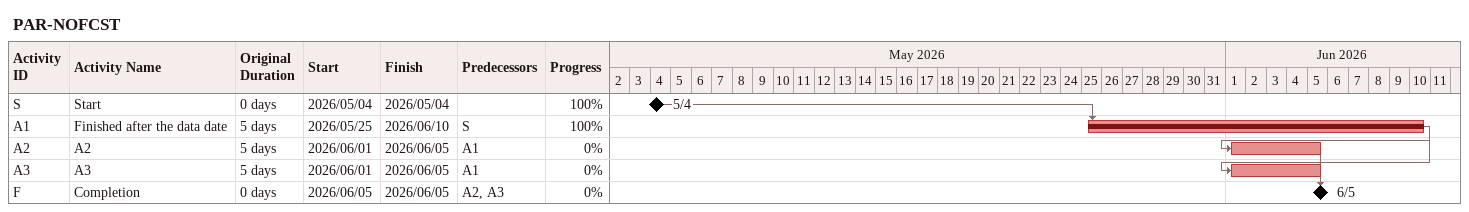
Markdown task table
PAR-NOFCST

| ID | Task | Original duration | Start | Finish | Predecessors | % complete |
|---|---|---|---|---|---|---|
| S | Start | 0d | 2026-05-04 | 2026-05-04 |  | 100 |
| A1 | Finished after the data date | 5d | 2026-05-25 | 2026-06-10 | S | 100 |
| A2 | A2 | 5d | 2026-06-01 | 2026-06-05 | A1 | 0 |
| A3 | A3 | 5d | 2026-06-01 | 2026-06-05 | A1 | 0 |
| F | Completion | 0d | 2026-06-05 | 2026-06-05 | A2, A3 | 0 |
